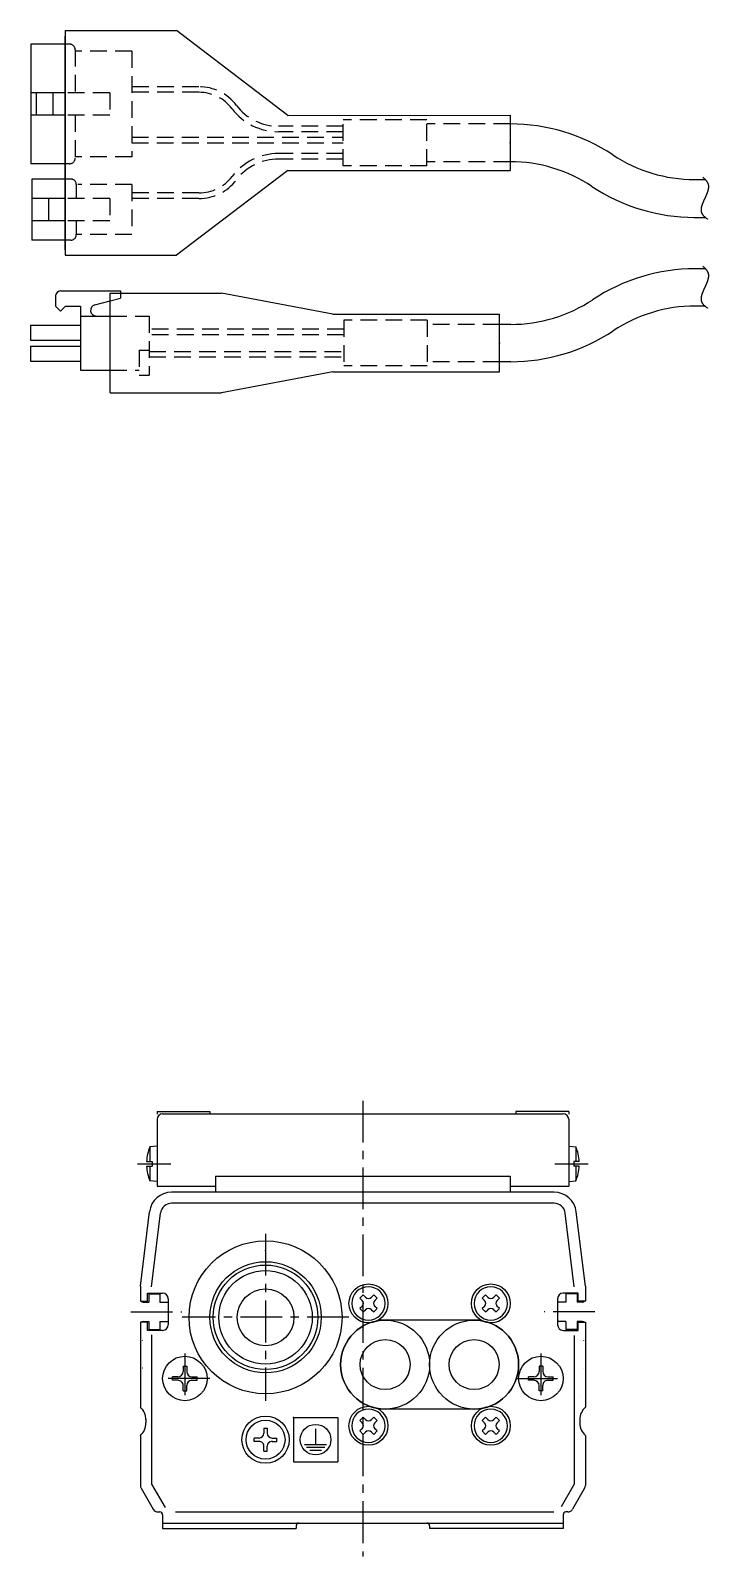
# Model space of a CAD drawing. Extents: x -805 to 822, y -206 to 306.
# Drawn here: x -805 to -683.1, y 8.6 to 283 of the extents above; entities that cross this region are included whole.
import ezdxf

# ---------------------------------------------------------------- set-up
doc = ezdxf.new("R2010")
doc.units = 0
for name, pattern in [('CENTER', [12, 7.5, -1.5, 1.5, -1.5]), ('CONTINOUS', [0]), ('DASHED', [4.5, 3, -1.5])]:
    doc.linetypes.add(name, pattern=pattern)
doc.layers.get('0').update_dxf_attribs({"linetype": 'CONTINUOUS'})
doc.layers.add('CENTER', color=1, linetype='CENTER')

# ---------------------------------------------------------------- blocks, each defined once
blk = doc.blocks.new('DTL0003')
at = {"color": 0, "linetype": 'CONTINUOUS'}
for p, q in [((0, 0), (0, -8)), ((0, 0), (8, 0)), ((8, 0), (8, -8)), ((4, -2.07), (4, -4.87)), ((2.03, -4.87), (5.97, -4.87)), ((2.34, -5.37), (5.66, -5.37)), ((0, -8), (8, -8)), ((2.94, -5.87), (5.06, -5.87))]:
    blk.add_line(p, q, dxfattribs=at)
blk.add_circle((4, -4), 2.75, dxfattribs=at)
at = {"color": 0}
blk.add_point((0, 0), dxfattribs=at)
blk = doc.blocks.new('DTL0004')
at = {"color": 0, "linetype": 'CONTINUOUS'}
for radius in [13.75, 10, 9.4, 8.4, 5.1]:
    blk.add_circle((0, 0), radius, dxfattribs=at)
at = {"color": 0}
for p in [(0, 12), (0, 0)]:
    blk.add_point(p, dxfattribs=at)

msp = doc.modelspace()

# ---------------------------------------------------------------- linework, layer by layer
at = {"color": 0, "linetype": 'CONTINUOUS'}
for p, q in [((-798.72, 283), (-778.72, 283)), ((-798.72, 283), (-798.72, 242.6)), ((-758.72, 267.75), (-778.72, 283)), ((-798.72, 243.6), (-798.72, 282)), ((-758.72, 267.75), (-718.72, 267.76)), ((-718.72, 267.76), (-718.72, 257.86)), ((-758.72, 257.85), (-778.72, 242.6)), ((-758.72, 257.85), (-718.72, 257.86)), ((-798.72, 242.6), (-778.72, 242.6)), ((-790.62, 235.76), (-785.5, 235.76)), ((-790.62, 217.86), (-790.62, 235.76)), ((-785.5, 235.76), (-770.62, 235.76)), ((-750.62, 232.01), (-770.62, 235.76)), ((-750.62, 232.01), (-720.62, 232.01)), ((-720.62, 221.61), (-720.62, 232.01)), ((-750.62, 221.61), (-770.62, 217.86)), ((-750.62, 221.61), (-720.62, 221.61)), ((-790.62, 217.86), (-770.62, 217.86))]:
    msp.add_line(p, q, dxfattribs=at)
at = {"color": 7, "linetype": 'CONTINOUS'}
for p, q in [((-798.72, 280.55), (-804.92, 280.55)), ((-804.92, 280.55), (-804.92, 259.05)), ((-798.72, 271.8), (-804.92, 271.8)), ((-803.92, 271.8), (-803.92, 267.8)), ((-800.92, 271.8), (-800.92, 267.8)), ((-798.72, 267.8), (-804.92, 267.8)), ((-798.72, 259.05), (-804.92, 259.05)), ((-804.72, 256.3), (-804.72, 245.3)), ((-798.72, 256.3), (-804.72, 256.3)), ((-685.56, 256.21), (-683.65, 256.21)), ((-798.72, 252.8), (-804.72, 252.8)), ((-801.72, 252.8), (-801.72, 248.8)), ((-798.72, 248.8), (-804.72, 248.8)), ((-685.68, 249.41), (-683.63, 249.41)), ((-798.72, 245.3), (-804.72, 245.3)), ((-683.61, 240.16), (-685.46, 240.16)), ((-799.55, 236.17), (-788.75, 236.17)), ((-788.75, 236.17), (-788.75, 235.76)), ((-800.45, 235.27), (-800.45, 233.47)), ((-799.55, 232.57), (-800.45, 233.47)), ((-799.55, 232.57), (-798.65, 233.47)), ((-798.65, 233.47), (-795.95, 233.47)), ((-795.95, 233.47), (-795.95, 221.95)), ((-793.39, 233.66), (-790.62, 234.37)), ((-683.69, 233.46), (-685.46, 233.46)), ((-795.95, 231.67), (-790.62, 231.67)), ((-804.95, 230.05), (-804.95, 227.35)), ((-804.95, 230.05), (-795.95, 230.05)), ((-718.62, 230.16), (-720.62, 230.16)), ((-804.95, 227.35), (-795.95, 227.35)), ((-804.95, 226.27), (-795.95, 226.27)), ((-804.95, 226.27), (-804.95, 223.57)), ((-804.95, 223.57), (-795.95, 223.57)), ((-718.62, 223.46), (-720.62, 223.46)), ((-795.95, 221.95), (-790.62, 221.95)), ((-782.2, 88.63), (-772.7, 88.63)), ((-782.2, 88.63), (-782.2, 88.13)), ((-781.2, 88.23), (-709.2, 88.23)), ((-772.7, 88.63), (-772.7, 88.23)), ((-717.7, 88.63), (-717.7, 88.23)), ((-708.2, 88.63), (-717.7, 88.63)), ((-708.2, 88.63), (-708.2, 88.13)), ((-782.2, 87.23), (-782.2, 75.23)), ((-708.2, 87.23), (-708.2, 75.23)), ((-782.2, 82.38), (-783.5, 82.26)), ((-782.2, 82.38), (-782.2, 76.08)), ((-708.2, 82.38), (-708.2, 76.08)), ((-708.2, 82.38), (-706.9, 82.26)), ((-784.09, 79.63), (-783.1, 79.63)), ((-783.5, 82.26), (-783.5, 79.63)), ((-783.1, 79.63), (-783.1, 78.83)), ((-706.31, 79.63), (-707.3, 79.63)), ((-707.3, 79.63), (-707.3, 78.83)), ((-706.9, 82.26), (-706.9, 79.63)), ((-784.09, 78.83), (-783.1, 78.83)), ((-783.5, 78.83), (-783.5, 76.19)), ((-771.7, 77.03), (-771.7, 74.13)), ((-771.7, 77.03), (-718.7, 77.03)), ((-718.7, 77.03), (-718.7, 74.13)), ((-706.31, 78.83), (-707.3, 78.83)), ((-706.9, 78.83), (-706.9, 76.19)), ((-782.2, 76.08), (-783.5, 76.19)), ((-782.2, 75.23), (-771.7, 75.23)), ((-710.81, 74.13), (-779.59, 74.13)), ((-718.7, 75.23), (-708.2, 75.23)), ((-708.2, 76.08), (-706.9, 76.19)), ((-710.81, 72.13), (-779.59, 72.13)), ((-785.2, 57.24), (-783.56, 70.62)), ((-783.2, 57.12), (-781.57, 70.37)), ((-707.2, 57.12), (-708.82, 70.37)), ((-705.2, 57.24), (-706.84, 70.62)), ((-785.2, 57.24), (-785.2, 54.53)), ((-783.9, 54.53), (-783.9, 55.98)), ((-783.9, 55.98), (-781.2, 55.98)), ((-783.7, 55.83), (-781.7, 55.83)), ((-783.7, 55.83), (-783.7, 54.38)), ((-781.7, 55.83), (-781.7, 54.38)), ((-780.2, 54.98), (-780.2, 50.28)), ((-745.13, 55.67), (-745.74, 55.06)), ((-745.74, 55.06), (-745.32, 54.65)), ((-744.72, 55.25), (-745.13, 55.67)), ((-743.26, 55.67), (-743.67, 55.25)), ((-742.66, 55.06), (-743.26, 55.67)), ((-743.07, 54.65), (-742.66, 55.06)), ((-723.13, 55.67), (-723.74, 55.06)), ((-723.74, 55.06), (-723.32, 54.65)), ((-722.72, 55.25), (-723.13, 55.67)), ((-721.26, 55.67), (-721.67, 55.25)), ((-720.66, 55.06), (-721.26, 55.67)), ((-721.07, 54.65), (-720.66, 55.06)), ((-710.2, 54.98), (-710.2, 50.28)), ((-706.5, 55.98), (-709.2, 55.98)), ((-706.7, 55.83), (-708.7, 55.83)), ((-708.7, 55.83), (-708.7, 54.38)), ((-706.7, 55.83), (-706.7, 54.38)), ((-706.5, 54.53), (-706.5, 55.98)), ((-705.2, 57.24), (-705.2, 54.53)), ((-785.2, 54.53), (-783.9, 54.53)), ((-784.7, 54.38), (-783.7, 54.38)), ((-781.7, 54.38), (-780.2, 54.38)), ((-780.2, 54.38), (-780.2, 50.88)), ((-745.32, 53.6), (-745.74, 53.19)), ((-745.74, 53.19), (-745.13, 52.59)), ((-745.13, 52.59), (-744.72, 53)), ((-743.67, 53), (-743.26, 52.59)), ((-743.26, 52.59), (-742.66, 53.19)), ((-742.66, 53.19), (-743.07, 53.6)), ((-723.32, 53.6), (-723.74, 53.19)), ((-723.74, 53.19), (-723.13, 52.59)), ((-723.13, 52.59), (-722.72, 53)), ((-721.67, 53), (-721.26, 52.59)), ((-721.26, 52.59), (-720.66, 53.19)), ((-720.66, 53.19), (-721.07, 53.6)), ((-708.7, 54.38), (-710.2, 54.38)), ((-710.2, 54.38), (-710.2, 50.88)), ((-705.7, 54.38), (-706.7, 54.38)), ((-705.2, 54.53), (-706.5, 54.53)), ((-785.2, 50.73), (-785.2, 35.46)), ((-783.9, 50.73), (-785.2, 50.73)), ((-784.7, 50.88), (-783.7, 50.88)), ((-783.9, 49.28), (-783.9, 50.73)), ((-783.7, 50.88), (-783.7, 49.43)), ((-783.7, 49.43), (-781.7, 49.43)), ((-781.7, 50.88), (-780.2, 50.88)), ((-781.7, 50.88), (-781.7, 49.43)), ((-725.2, 51.13), (-741.2, 51.13)), ((-708.7, 50.88), (-710.2, 50.88)), ((-708.7, 50.88), (-708.7, 49.43)), ((-706.7, 49.43), (-708.7, 49.43)), ((-705.7, 50.88), (-706.7, 50.88)), ((-706.7, 50.88), (-706.7, 49.43)), ((-706.5, 49.28), (-706.5, 50.73)), ((-706.5, 50.73), (-705.2, 50.73)), ((-705.2, 50.73), (-705.2, 35.46)), ((-781.2, 49.28), (-783.9, 49.28)), ((-783.2, 48.5), (-783.2, 21.66)), ((-709.2, 49.28), (-706.5, 49.28)), ((-707.2, 48.35), (-707.2, 21.66)), ((-777.51, 42.83), (-777.51, 41.88)), ((-777.51, 42.83), (-776.88, 42.83)), ((-776.88, 42.83), (-776.88, 41.88)), ((-712.88, 42.83), (-713.51, 42.83)), ((-713.51, 42.83), (-713.51, 41.88)), ((-712.88, 42.83), (-712.88, 41.88)), ((-779.4, 40.31), (-779.4, 40.94)), ((-778.45, 40.94), (-779.4, 40.94)), ((-778.45, 40.31), (-779.4, 40.31)), ((-777.51, 38.43), (-777.51, 39.37)), ((-777.51, 38.43), (-776.88, 38.43)), ((-776.88, 38.43), (-776.88, 39.37)), ((-775.94, 40.94), (-775, 40.94)), ((-775.94, 40.31), (-775, 40.31)), ((-775, 40.31), (-775, 40.94)), ((-715.4, 40.31), (-715.4, 40.94)), ((-714.45, 40.94), (-715.4, 40.94)), ((-714.45, 40.31), (-715.4, 40.31)), ((-713.51, 38.43), (-713.51, 39.37)), ((-712.88, 38.43), (-713.51, 38.43)), ((-712.88, 38.43), (-712.88, 39.37)), ((-711.94, 40.94), (-711, 40.94)), ((-711.94, 40.31), (-711, 40.31)), ((-711, 40.31), (-711, 40.94)), ((-706.2, 37.63), (-706.2, 37.63)), ((-784.2, 33.23), (-784.2, 32.63)), ((-745.13, 33.67), (-745.74, 33.06)), ((-745.74, 33.06), (-745.32, 32.65)), ((-744.72, 33.25), (-745.13, 33.67)), ((-743.26, 33.67), (-743.67, 33.25)), ((-742.66, 33.06), (-743.26, 33.67)), ((-743.07, 32.65), (-742.66, 33.06)), ((-725.2, 35.13), (-741.2, 35.13)), ((-723.13, 33.67), (-723.74, 33.06)), ((-723.74, 33.06), (-723.32, 32.65)), ((-722.72, 33.25), (-723.13, 33.67)), ((-721.26, 33.67), (-721.67, 33.25)), ((-720.66, 33.06), (-721.26, 33.67)), ((-721.07, 32.65), (-720.66, 33.06)), ((-706.2, 33.23), (-706.2, 32.63)), ((-785.2, 30.39), (-785.2, 21.4)), ((-762.99, 31.68), (-762.99, 30.8)), ((-762.99, 31.68), (-762.4, 31.68)), ((-762.4, 31.68), (-762.4, 30.8)), ((-745.32, 31.6), (-745.74, 31.19)), ((-745.74, 31.19), (-745.13, 30.59)), ((-745.13, 30.59), (-744.72, 31)), ((-743.67, 31), (-743.26, 30.59)), ((-743.26, 30.59), (-742.66, 31.19)), ((-742.66, 31.19), (-743.07, 31.6)), ((-723.32, 31.6), (-723.74, 31.19)), ((-723.74, 31.19), (-723.13, 30.59)), ((-723.13, 30.59), (-722.72, 31)), ((-721.67, 31), (-721.26, 30.59)), ((-721.26, 30.59), (-720.66, 31.19)), ((-720.66, 31.19), (-721.07, 31.6)), ((-705.2, 30.39), (-705.2, 21.4)), ((-764.75, 29.33), (-764.75, 29.92)), ((-763.87, 29.92), (-764.75, 29.92)), ((-763.87, 29.33), (-764.75, 29.33)), ((-762.99, 27.58), (-762.99, 28.46)), ((-762.99, 27.58), (-762.4, 27.58)), ((-762.4, 27.58), (-762.4, 28.46)), ((-761.53, 29.92), (-760.65, 29.92)), ((-761.53, 29.33), (-760.65, 29.33)), ((-760.65, 29.33), (-760.65, 29.92)), ((-785.06, 20.9), (-782.89, 17.13)), ((-783.2, 21.66), (-780.74, 17.42)), ((-707.2, 21.66), (-709.57, 17.55)), ((-705.33, 20.9), (-707.51, 17.13)), ((-782.02, 16.63), (-781.7, 16.63)), ((-781.78, 16.63), (-781.7, 16.63)), ((-778.88, 16.63), (-710.87, 16.63)), ((-708.61, 16.63), (-708.7, 16.63)), ((-708.37, 16.63), (-708.7, 16.63)), ((-781.2, 16.13), (-781.2, 13.63)), ((-781.2, 14.63), (-709.2, 14.63)), ((-757.2, 14.13), (-757.2, 13.63)), ((-733.2, 14.13), (-733.2, 13.63)), ((-709.2, 16.13), (-709.2, 13.63)), ((-781.2, 13.63), (-757.2, 13.63)), ((-709.2, 13.63), (-733.2, 13.63))]:
    msp.add_line(p, q, dxfattribs=at)
at = {"color": 3, "linetype": 'DASHED'}
for p, q in [((-797.92, 280.55), (-798.72, 280.55)), ((-796.92, 279.55), (-796.92, 271.8)), ((-786.72, 279.3), (-796.92, 279.3)), ((-786.72, 279.3), (-786.72, 260.3)), ((-790.72, 271.8), (-798.72, 271.8)), ((-790.72, 271.8), (-790.72, 267.8)), ((-774.69, 272.9), (-786.72, 272.9)), ((-774.69, 271.9), (-786.72, 271.9)), ((-790.72, 267.8), (-798.72, 267.8)), ((-796.92, 267.8), (-796.92, 260.05)), ((-733.72, 266.96), (-748.72, 266.95)), ((-748.72, 258.65), (-748.72, 266.95)), ((-733.72, 258.66), (-733.72, 266.96)), ((-718.72, 266.21), (-733.72, 266.21)), ((-786.72, 263.8), (-748.72, 263.8)), ((-748.72, 265.8), (-760.37, 265.8)), ((-748.72, 264.8), (-760.37, 264.8)), ((-786.72, 262.8), (-748.72, 262.8)), ((-748.72, 260.9), (-760.37, 260.9)), ((-797.92, 259.05), (-798.72, 259.05)), ((-786.72, 260.3), (-796.92, 260.3)), ((-748.72, 259.9), (-760.37, 259.9)), ((-733.72, 258.66), (-748.72, 258.65)), ((-718.72, 259.41), (-733.72, 259.41)), ((-797.72, 256.3), (-798.72, 256.3)), ((-796.72, 255.3), (-796.72, 252.8)), ((-786.72, 255.3), (-796.45, 255.3)), ((-786.72, 255.3), (-786.72, 246.3)), ((-790.72, 252.8), (-798.72, 252.8)), ((-790.72, 252.8), (-790.72, 248.8)), ((-774.69, 253.8), (-786.72, 253.8)), ((-774.69, 252.8), (-786.72, 252.8)), ((-790.72, 248.8), (-798.72, 248.8)), ((-796.72, 248.8), (-796.72, 246.3)), ((-797.72, 245.3), (-798.72, 245.3)), ((-786.72, 246.3), (-796.72, 246.3)), ((-790.62, 234.37), (-788.75, 234.85)), ((-788.75, 235.76), (-788.75, 234.85)), ((-790.62, 231.67), (-783.62, 231.67)), ((-783.62, 231.67), (-783.62, 221.05)), ((-748.62, 230.91), (-748.62, 222.71)), ((-733.62, 230.91), (-748.62, 230.91)), ((-733.62, 230.91), (-733.62, 222.71)), ((-748.62, 229.31), (-783.62, 229.31)), ((-748.62, 228.31), (-783.62, 228.31)), ((-720.62, 230.16), (-733.62, 230.16)), ((-785.42, 225.55), (-783.62, 225.55)), ((-785.42, 225.55), (-785.42, 221.05)), ((-783.62, 225.31), (-748.62, 225.31)), ((-783.62, 224.31), (-748.62, 224.31)), ((-733.62, 222.71), (-748.62, 222.71)), ((-720.62, 223.46), (-733.62, 223.46)), ((-790.62, 221.95), (-785.42, 221.95)), ((-785.42, 221.05), (-783.62, 221.05))]:
    msp.add_line(p, q, dxfattribs=at)
at = {"color": 7}
for points in [[(-684.07, 256.62, 0), (-684.04, 256.59, 0), (-684.01, 256.56, 0), (-683.98, 256.53, 0), (-683.94, 256.5, 0), (-683.91, 256.47, 0), (-683.88, 256.44, 0), (-683.85, 256.41, 0), (-683.82, 256.37, 0), (-683.78, 256.34, 0), (-683.75, 256.31, 0), (-683.72, 256.28, 0), (-683.69, 256.25, 0), (-683.66, 256.21, 0), (-683.63, 256.18, 0), (-683.6, 256.15, 0), (-683.57, 256.11, 0), (-683.54, 256.08, 0), (-683.51, 256.04, 0), (-683.48, 256.01, 0), (-683.45, 255.97, 0), (-683.43, 255.94, 0), (-683.4, 255.9, 0), (-683.38, 255.87, 0), (-683.35, 255.83, 0), (-683.33, 255.8, 0), (-683.3, 255.76, 0), (-683.28, 255.72, 0), (-683.26, 255.69, 0), (-683.24, 255.65, 0), (-683.22, 255.61, 0), (-683.21, 255.57, 0), (-683.19, 255.53, 0), (-683.17, 255.5, 0), (-683.16, 255.46, 0), (-683.15, 255.42, 0), (-683.13, 255.38, 0), (-683.12, 255.34, 0), (-683.11, 255.3, 0), (-683.1, 255.26, 0), (-683.1, 255.22, 0), (-683.09, 255.18, 0), (-683.08, 255.14, 0), (-683.08, 255.1, 0), (-683.08, 255.06, 0), (-683.07, 255.02, 0), (-683.07, 254.98, 0), (-683.07, 254.93, 0), (-683.07, 254.89, 0), (-683.07, 254.85, 0), (-683.07, 254.81, 0), (-683.08, 254.77, 0), (-683.08, 254.72, 0), (-683.09, 254.68, 0), (-683.09, 254.64, 0), (-683.1, 254.59, 0), (-683.1, 254.55, 0), (-683.11, 254.51, 0), (-683.12, 254.46, 0), (-683.13, 254.42, 0), (-683.14, 254.38, 0), (-683.15, 254.33, 0), (-683.16, 254.29, 0), (-683.17, 254.24, 0), (-683.18, 254.2, 0), (-683.2, 254.15, 0), (-683.21, 254.11, 0), (-683.22, 254.06, 0), (-683.24, 254.02, 0), (-683.25, 253.97, 0), (-683.27, 253.93, 0), (-683.28, 253.88, 0), (-683.3, 253.84, 0), (-683.32, 253.79, 0), (-683.33, 253.75, 0), (-683.35, 253.7, 0), (-683.37, 253.66, 0), (-683.39, 253.61, 0), (-683.4, 253.57, 0), (-683.42, 253.52, 0), (-683.44, 253.47, 0), (-683.46, 253.43, 0), (-683.48, 253.38, 0), (-683.5, 253.34, 0), (-683.52, 253.29, 0), (-683.54, 253.24, 0), (-683.56, 253.2, 0), (-683.58, 253.15, 0), (-683.6, 253.11, 0), (-683.63, 253.06, 0), (-683.65, 253.01, 0), (-683.67, 252.97, 0), (-683.69, 252.92, 0), (-683.71, 252.88, 0), (-683.73, 252.83, 0), (-683.75, 252.78, 0), (-683.77, 252.74, 0), (-683.79, 252.69, 0), (-683.82, 252.65, 0), (-683.84, 252.6, 0), (-683.86, 252.55, 0), (-683.88, 252.51, 0), (-683.9, 252.46, 0), (-683.92, 252.42, 0), (-683.94, 252.37, 0), (-683.96, 252.32, 0), (-683.98, 252.28, 0), (-684, 252.23, 0), (-684.02, 252.19, 0), (-684.04, 252.14, 0), (-684.06, 252.1, 0), (-684.08, 252.05, 0), (-684.1, 252.01, 0), (-684.11, 251.96, 0), (-684.13, 251.92, 0), (-684.15, 251.87, 0), (-684.17, 251.83, 0), (-684.18, 251.78, 0), (-684.2, 251.74, 0), (-684.21, 251.69, 0), (-684.23, 251.65, 0), (-684.24, 251.61, 0), (-684.26, 251.56, 0), (-684.27, 251.52, 0), (-684.28, 251.47, 0), (-684.3, 251.43, 0), (-684.31, 251.39, 0), (-684.32, 251.34, 0), (-684.33, 251.3, 0), (-684.34, 251.26, 0), (-684.35, 251.22, 0), (-684.36, 251.17, 0), (-684.37, 251.13, 0), (-684.37, 251.09, 0), (-684.38, 251.05, 0), (-684.39, 251.01, 0), (-684.39, 250.96, 0), (-684.39, 250.92, 0), (-684.4, 250.88, 0), (-684.4, 250.84, 0), (-684.4, 250.8, 0), (-684.4, 250.76, 0), (-684.4, 250.72, 0), (-684.4, 250.68, 0), (-684.4, 250.64, 0), (-684.4, 250.6, 0), (-684.39, 250.56, 0), (-684.39, 250.52, 0), (-684.38, 250.48, 0), (-684.37, 250.45, 0), (-684.37, 250.41, 0), (-684.36, 250.37, 0), (-684.35, 250.33, 0), (-684.34, 250.29, 0), (-684.32, 250.26, 0), (-684.31, 250.22, 0), (-684.29, 250.18, 0), (-684.28, 250.15, 0), (-684.26, 250.11, 0), (-684.24, 250.08, 0), (-684.22, 250.04, 0), (-684.2, 250.01, 0), (-684.18, 249.97, 0), (-684.16, 249.94, 0), (-684.13, 249.9, 0), (-684.11, 249.87, 0), (-684.08, 249.84, 0), (-684.05, 249.8, 0), (-684.03, 249.77, 0), (-684, 249.74, 0), (-683.97, 249.71, 0), (-683.94, 249.68, 0), (-683.9, 249.65, 0), (-683.87, 249.61, 0), (-683.84, 249.58, 0), (-683.81, 249.55, 0), (-683.77, 249.52, 0), (-683.74, 249.49, 0), (-683.7, 249.46, 0), (-683.67, 249.43, 0), (-683.63, 249.41, 0), (-683.6, 249.38, 0), (-683.56, 249.35, 0), (-683.52, 249.32, 0), (-683.49, 249.29, 0), (-683.45, 249.27, 0), (-683.42, 249.24, 0), (-683.38, 249.21, 0), (-683.34, 249.19, 0), (-683.31, 249.16, 0), (-683.27, 249.14, 0), (-683.23, 249.11, 0)], [(-684.07, 240.62, 0), (-684.04, 240.59, 0), (-684.01, 240.56, 0), (-683.98, 240.53, 0), (-683.94, 240.5, 0), (-683.91, 240.47, 0), (-683.88, 240.44, 0), (-683.85, 240.41, 0), (-683.82, 240.37, 0), (-683.78, 240.34, 0), (-683.75, 240.31, 0), (-683.72, 240.28, 0), (-683.69, 240.25, 0), (-683.66, 240.21, 0), (-683.63, 240.18, 0), (-683.6, 240.15, 0), (-683.57, 240.11, 0), (-683.54, 240.08, 0), (-683.51, 240.04, 0), (-683.48, 240.01, 0), (-683.45, 239.97, 0), (-683.43, 239.94, 0), (-683.4, 239.9, 0), (-683.38, 239.87, 0), (-683.35, 239.83, 0), (-683.33, 239.8, 0), (-683.3, 239.76, 0), (-683.28, 239.72, 0), (-683.26, 239.69, 0), (-683.24, 239.65, 0), (-683.22, 239.61, 0), (-683.21, 239.57, 0), (-683.19, 239.53, 0), (-683.17, 239.5, 0), (-683.16, 239.46, 0), (-683.15, 239.42, 0), (-683.13, 239.38, 0), (-683.12, 239.34, 0), (-683.11, 239.3, 0), (-683.1, 239.26, 0), (-683.1, 239.22, 0), (-683.09, 239.18, 0), (-683.08, 239.14, 0), (-683.08, 239.1, 0), (-683.08, 239.06, 0), (-683.07, 239.02, 0), (-683.07, 238.98, 0), (-683.07, 238.93, 0), (-683.07, 238.89, 0), (-683.07, 238.85, 0), (-683.07, 238.81, 0), (-683.08, 238.77, 0), (-683.08, 238.72, 0), (-683.09, 238.68, 0), (-683.09, 238.64, 0), (-683.1, 238.59, 0), (-683.1, 238.55, 0), (-683.11, 238.51, 0), (-683.12, 238.46, 0), (-683.13, 238.42, 0), (-683.14, 238.38, 0), (-683.15, 238.33, 0), (-683.16, 238.29, 0), (-683.17, 238.24, 0), (-683.18, 238.2, 0), (-683.2, 238.15, 0), (-683.21, 238.11, 0), (-683.22, 238.06, 0), (-683.24, 238.02, 0), (-683.25, 237.97, 0), (-683.27, 237.93, 0), (-683.28, 237.88, 0), (-683.3, 237.84, 0), (-683.32, 237.79, 0), (-683.33, 237.75, 0), (-683.35, 237.7, 0), (-683.37, 237.66, 0), (-683.39, 237.61, 0), (-683.4, 237.57, 0), (-683.42, 237.52, 0), (-683.44, 237.47, 0), (-683.46, 237.43, 0), (-683.48, 237.38, 0), (-683.5, 237.34, 0), (-683.52, 237.29, 0), (-683.54, 237.24, 0), (-683.56, 237.2, 0), (-683.58, 237.15, 0), (-683.6, 237.11, 0), (-683.63, 237.06, 0), (-683.65, 237.01, 0), (-683.67, 236.97, 0), (-683.69, 236.92, 0), (-683.71, 236.88, 0), (-683.73, 236.83, 0), (-683.75, 236.78, 0), (-683.77, 236.74, 0), (-683.79, 236.69, 0), (-683.82, 236.65, 0), (-683.84, 236.6, 0), (-683.86, 236.55, 0), (-683.88, 236.51, 0), (-683.9, 236.46, 0), (-683.92, 236.42, 0), (-683.94, 236.37, 0), (-683.96, 236.32, 0), (-683.98, 236.28, 0), (-684, 236.23, 0), (-684.02, 236.19, 0), (-684.04, 236.14, 0), (-684.06, 236.1, 0), (-684.08, 236.05, 0), (-684.1, 236.01, 0), (-684.11, 235.96, 0), (-684.13, 235.92, 0), (-684.15, 235.87, 0), (-684.17, 235.83, 0), (-684.18, 235.78, 0), (-684.2, 235.74, 0), (-684.21, 235.69, 0), (-684.23, 235.65, 0), (-684.24, 235.61, 0), (-684.26, 235.56, 0), (-684.27, 235.52, 0), (-684.28, 235.47, 0), (-684.3, 235.43, 0), (-684.31, 235.39, 0), (-684.32, 235.34, 0), (-684.33, 235.3, 0), (-684.34, 235.26, 0), (-684.35, 235.22, 0), (-684.36, 235.17, 0), (-684.37, 235.13, 0), (-684.37, 235.09, 0), (-684.38, 235.05, 0), (-684.39, 235.01, 0), (-684.39, 234.96, 0), (-684.39, 234.92, 0), (-684.4, 234.88, 0), (-684.4, 234.84, 0), (-684.4, 234.8, 0), (-684.4, 234.76, 0), (-684.4, 234.72, 0), (-684.4, 234.68, 0), (-684.4, 234.64, 0), (-684.4, 234.6, 0), (-684.39, 234.56, 0), (-684.39, 234.52, 0), (-684.38, 234.48, 0), (-684.37, 234.45, 0), (-684.37, 234.41, 0), (-684.36, 234.37, 0), (-684.35, 234.33, 0), (-684.34, 234.29, 0), (-684.32, 234.26, 0), (-684.31, 234.22, 0), (-684.29, 234.18, 0), (-684.28, 234.15, 0), (-684.26, 234.11, 0), (-684.24, 234.08, 0), (-684.22, 234.04, 0), (-684.2, 234.01, 0), (-684.18, 233.97, 0), (-684.16, 233.94, 0), (-684.13, 233.9, 0), (-684.11, 233.87, 0), (-684.08, 233.84, 0), (-684.05, 233.8, 0), (-684.03, 233.77, 0), (-684, 233.74, 0), (-683.97, 233.71, 0), (-683.94, 233.68, 0), (-683.9, 233.65, 0), (-683.87, 233.61, 0), (-683.84, 233.58, 0), (-683.81, 233.55, 0), (-683.77, 233.52, 0), (-683.74, 233.49, 0), (-683.7, 233.46, 0), (-683.67, 233.43, 0), (-683.63, 233.41, 0), (-683.6, 233.38, 0), (-683.56, 233.35, 0), (-683.52, 233.32, 0), (-683.49, 233.29, 0), (-683.45, 233.27, 0), (-683.42, 233.24, 0), (-683.38, 233.21, 0), (-683.34, 233.19, 0), (-683.31, 233.16, 0), (-683.27, 233.14, 0), (-683.23, 233.11, 0)]]:
    msp.add_polyline3d(points, dxfattribs=at)
at = {"color": 7, "linetype": 'CONTINOUS'}
for centre, radius in [((-744.2, 54.13), 3.5), ((-722.2, 54.13), 3.5), ((-741.2, 43.13), 8), ((-725.2, 43.13), 8), ((-741.2, 43.13), 4.5), ((-725.2, 43.13), 4.5), ((-777.2, 40.63), 4), ((-713.2, 40.63), 4), ((-762.7, 29.63), 4.25), ((-762.7, 29.63), 3.5), ((-744.2, 32.13), 3.5), ((-722.2, 32.13), 3.5)]:
    msp.add_circle(centre, radius, dxfattribs=at)
at = {"color": 3, "linetype": 'DASHED'}
for centre, radius, start, end in [((-797.92, 279.55), 1, 0.0017, 90.0017), ((-774.69, 264.4), 8.5, 37.2706, 90.0017), ((-774.69, 264.4), 7.5, 37.2706, 90.0017), ((-760.37, 275.3), 10.5, 217.2706, 270.0017), ((-760.37, 275.3), 9.5, 217.2706, 270.0017), ((-760.37, 250.4), 10.5, 90.0017, 142.7329), ((-797.92, 260.05), 1, 270.0017, 0.0017), ((-760.37, 250.4), 9.5, 90.0017, 142.7329), ((-797.72, 255.3), 1, 0.0017, 90.0017), ((-774.69, 261.3), 7.5, 270.0017, 322.7329), ((-774.69, 261.3), 8.5, 270.0017, 322.7329), ((-797.72, 246.3), 1, 270.0017, 0.0017)]:
    msp.add_arc(centre, radius, start, end, dxfattribs=at)
at = {"color": 7, "linetype": 'CONTINOUS'}
for centre, radius, start, end in [((-718.72, 232.81), 33.4, 56.4452, 90.0009), ((-718.72, 232.81), 26.6, 56.4452, 90.0009), ((-685.56, 282.81), 26.6, 236.4452, 270), ((-685.56, 282.81), 33.4, 236.4452, 270), ((-685.46, 206.81), 33.35, 90, 123.5569), ((-799.55, 235.27), 0.9, 90, 180), ((-793.14, 232.68), 1.01, 104.3814, 270), ((-718.62, 256.81), 26.65, 269.9994, 303.5569), ((-685.46, 206.81), 26.65, 90, 123.5569), ((-718.62, 256.81), 33.35, 269.9994, 303.5569), ((-781.2, 87.23), 1, 90, 180), ((-709.2, 87.23), 1, 0, 90), ((-776.11, 79.23), 7.98, 157.6435, 177.1277), ((-714.28, 79.23), 7.98, 2.8723, 22.3565), ((-776.11, 79.23), 7.98, 182.8723, 202.3565), ((-714.28, 79.23), 7.98, 337.6435, 357.1277), ((-779.59, 70.13), 4, 90, 173), ((-710.81, 70.13), 4, 7, 90), ((-779.59, 70.13), 2, 90, 173), ((-710.81, 70.13), 2, 7, 90), ((-781.2, 54.98), 1, 0, 90), ((-744.2, 54.13), 3, 0, 359.9997), ((-744.2, 55.78), 0.742, 225.0001, 315), ((-722.2, 54.13), 3, 0, 359.9997), ((-722.2, 55.78), 0.742, 225.0001, 315), ((-709.2, 54.98), 1, 90, 180), ((-784.7, 54.88), 0.5, 224.427, 270), ((-745.85, 54.13), 0.742, 315.0001, 45), ((-744.2, 52.48), 0.742, 45, 135), ((-742.55, 54.13), 0.742, 135.0001, 225), ((-723.85, 54.13), 0.742, 315.0001, 45), ((-722.2, 52.48), 0.742, 45, 135), ((-720.55, 54.13), 0.742, 135.0001, 225), ((-705.7, 54.88), 0.5, 270, 315.573), ((-784.7, 50.38), 0.5, 90, 135.573), ((-781.2, 50.28), 1, 270, 0), ((-741.2, 43.13), 8, 90, 270), ((-725.2, 43.13), 8, 270, 90), ((-709.2, 50.28), 1, 180, 270), ((-705.7, 50.38), 0.5, 44.427, 90), ((-786.51, 46.39), 2, 32.645, 34.0104), ((-703.88, 46.39), 2, 145.9896, 147.355), ((-786.51, 41.39), 2, 32.645, 34.0104), ((-786.51, 41.39), 2, 32.645, 34.0104), ((-778.45, 41.88), 0.94, 270, 0), ((-775.94, 41.88), 0.94, 180, 270), ((-714.45, 41.88), 0.94, 270, 0), ((-711.94, 41.88), 0.94, 180, 270), ((-703.88, 41.39), 2, 145.9896, 147.355), ((-703.88, 41.39), 2, 145.9896, 147.355), ((-778.45, 39.37), 0.94, 0, 90.0001), ((-775.94, 39.37), 0.94, 90, 180), ((-714.45, 39.37), 0.94, 360, 90), ((-711.94, 39.37), 0.94, 89.9999, 180), ((-787.2, 33.23), 3, 359.2063, 48.1897), ((-744.2, 32.13), 3, 0, 359.9997), ((-744.2, 33.78), 0.742, 225.0001, 315), ((-722.2, 32.13), 3, 0, 359.9997), ((-722.2, 33.78), 0.742, 225.0001, 315), ((-703.2, 33.23), 3, 131.8103, 180.7937), ((-787.2, 32.63), 3, 311.8103, 360), ((-763.87, 30.8), 0.876, 270, 0), ((-761.53, 30.8), 0.876, 180, 270), ((-745.85, 32.13), 0.742, 315.0001, 45), ((-744.2, 30.48), 0.742, 45, 135), ((-742.55, 32.13), 0.742, 135.0001, 225), ((-723.85, 32.13), 0.742, 315.0001, 45), ((-722.2, 30.48), 0.742, 45, 135), ((-720.55, 32.13), 0.742, 135.0001, 225), ((-703.2, 32.63), 3, 180, 228.1897), ((-763.87, 28.46), 0.876, 0, 90.0001), ((-761.53, 28.46), 0.876, 90, 180), ((-784.2, 21.4), 1, 180, 210), ((-706.2, 21.4), 1, 330, 0), ((-782.02, 17.63), 1, 210, 270), ((-781.7, 16.13), 0.5, 0, 90), ((-708.7, 16.13), 0.5, 90, 180), ((-708.37, 17.63), 1, 270, 330), ((-756.7, 14.13), 0.5, 90, 180), ((-733.7, 14.13), 0.5, 0, 90)]:
    msp.add_arc(centre, radius, start, end, dxfattribs=at)
at = {"color": 0}
for p in [(-718.72, 262.81), (-720.62, 226.81), (-720.62, 226.81)]:
    msp.add_point(p, dxfattribs=at)
at = {"layer": 'CENTER', "color": 1, "linetype": 'CENTER'}
for p, q in [((-745.2, 90.55), (-745.2, 8.63)), ((-785.7, 79.23), (-779.7, 79.23)), ((-710.7, 79.23), (-704.7, 79.23)), ((-762.7, 66.63), (-762.7, 36.63)), ((-786.9, 52.63), (-777.75, 52.63)), ((-703.5, 52.63), (-712.64, 52.63)), ((-747.7, 51.63), (-777.7, 51.63)), ((-777.2, 45.13), (-777.2, 36.13)), ((-713.2, 45.13), (-713.2, 36.13)), ((-772.7, 40.63), (-781.7, 40.63)), ((-717.7, 40.63), (-708.7, 40.63))]:
    msp.add_line(p, q, dxfattribs=at)

# ---------------------------------------------------------------- block references
at = {"color": 7, "zscale": 2}
for name, p in [('DTL0004', (-762.7, 51.63)), ('DTL0003', (-757.7, 33.63))]:
    msp.add_blockref(name, p, dxfattribs=at)

doc.saveas('drawing.dxf')
